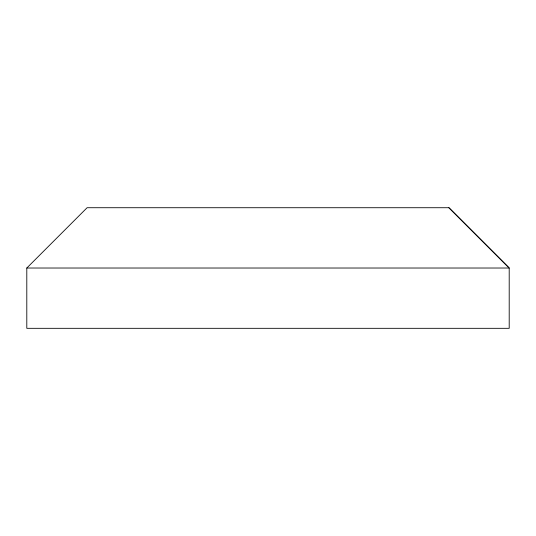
<?xml version="1.0" encoding="UTF-8"?>
<svg xmlns="http://www.w3.org/2000/svg" width="536" height="536" viewBox="0 0 536 536"><rect width="100%" height="100%" fill="white"/><g stroke="black" fill="none" stroke-linecap="round" stroke-linejoin="round"><path stroke-width="0.8" d="M26.8 268.02L87.1 207.72L448.9 207.72L509.2 268.02L509.2 328.32L26.8 328.32L26.8 268.02L509.2 268.02L448.9 207.72"/></g></svg>
